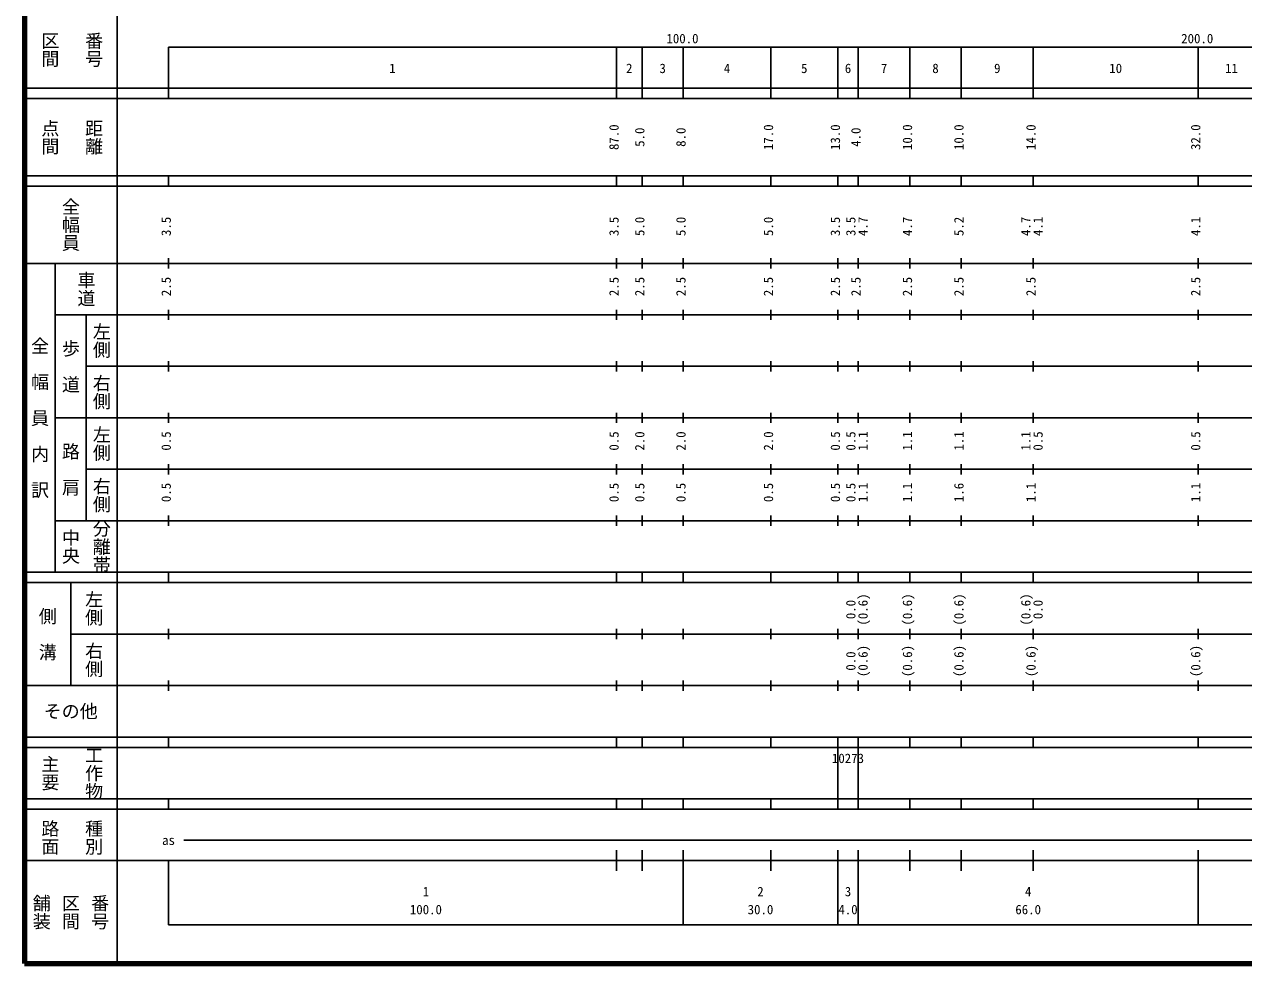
# Model space of a CAD drawing. Units: millimetres on the paper, enlarged 1000 times. Extents: x 40000 to 680000, y 20000 to 380000.
# Drawn here: x 40000 to 276853, y 20000 to 202409 of the extents above; entities that cross this region are included whole.
import ezdxf
from ezdxf.enums import TextEntityAlignment as Align

# ---------------------------------------------------------------- set-up
doc = ezdxf.new("R2010")
doc.units = ezdxf.units.MM
doc.header["$LTSCALE"] = 1000
doc.layers.add('S-TTL', color=2, linetype='Continuous', lineweight=140)
doc.layers.add('S-TTL-BAND', color=7, linetype='Continuous', lineweight=25)
doc.styles.add('@ＭＳ ゴシック', font='')
doc.styles.add('ＭＳ ゴシック', font='')
doc.styles.get('@ＭＳ ゴシック').set_extended_font_data('@MS Gothic')
doc.styles.get('ＭＳ ゴシック').set_extended_font_data('MS Gothic')

msp = doc.modelspace()

# ---------------------------------------------------------------- linework, layer by layer
at = {"layer": 'S-TTL'}
for p, q in [((40000, 380000), (40000, 20000)), ((40000, 20000), (680000, 20000))]:
    msp.add_line(p, q, dxfattribs=at)
at = {"layer": 'S-TTL-BAND'}
for p, q in [((58000, 370000), (58000, 20000)), ((68000, 198000), (579000, 198000)), ((68000, 198000), (68000, 188000)), ((155000, 188000), (155000, 198000)), ((160000, 188000), (160000, 198000)), ((168000, 188000), (168000, 198000)), ((185000, 188000), (185000, 198000)), ((198000, 188000), (198000, 198000)), ((202000, 188000), (202000, 198000)), ((212000, 188000), (212000, 198000)), ((222000, 188000), (222000, 198000)), ((236000, 188000), (236000, 198000)), ((268000, 188000), (268000, 198000)), ((40000, 190000), (579000, 190000)), ((40000, 188000), (579000, 188000)), ((40000, 173000), (579000, 173000)), ((68000, 171000), (68000, 173000)), ((155000, 171000), (155000, 173000)), ((160000, 171000), (160000, 173000)), ((168000, 171000), (168000, 173000)), ((185000, 171000), (185000, 173000)), ((198000, 171000), (198000, 173000)), ((202000, 171000), (202000, 173000)), ((212000, 171000), (212000, 173000)), ((222000, 171000), (222000, 173000)), ((236000, 171000), (236000, 173000)), ((268000, 171000), (268000, 173000)), ((40000, 171000), (579000, 171000)), ((68000, 155000), (68000, 157000)), ((155000, 155000), (155000, 157000)), ((160000, 155000), (160000, 157000)), ((168000, 155000), (168000, 157000)), ((185000, 155000), (185000, 157000)), ((198000, 155000), (198000, 157000)), ((202000, 155000), (202000, 157000)), ((212000, 155000), (212000, 157000)), ((222000, 155000), (222000, 157000)), ((236000, 155000), (236000, 157000)), ((268000, 155000), (268000, 157000)), ((40000, 156000), (579000, 156000)), ((46000, 96000), (46000, 156000)), ((68000, 145000), (68000, 147000)), ((155000, 145000), (155000, 147000)), ((160000, 145000), (160000, 147000)), ((168000, 145000), (168000, 147000)), ((185000, 145000), (185000, 147000)), ((198000, 145000), (198000, 147000)), ((202000, 145000), (202000, 147000)), ((212000, 145000), (212000, 147000)), ((222000, 145000), (222000, 147000)), ((236000, 145000), (236000, 147000)), ((268000, 145000), (268000, 147000)), ((46000, 146000), (579000, 146000)), ((52000, 146000), (52000, 106000)), ((52000, 136000), (579000, 136000)), ((68000, 135000), (68000, 137000)), ((155000, 135000), (155000, 137000)), ((160000, 135000), (160000, 137000)), ((168000, 135000), (168000, 137000)), ((185000, 135000), (185000, 137000)), ((198000, 135000), (198000, 137000)), ((202000, 135000), (202000, 137000)), ((212000, 135000), (212000, 137000)), ((222000, 135000), (222000, 137000)), ((236000, 135000), (236000, 137000)), ((268000, 135000), (268000, 137000)), ((46000, 126000), (579000, 126000)), ((68000, 125000), (68000, 127000)), ((155000, 125000), (155000, 127000)), ((160000, 125000), (160000, 127000)), ((168000, 125000), (168000, 127000)), ((185000, 125000), (185000, 127000)), ((198000, 125000), (198000, 127000)), ((202000, 125000), (202000, 127000)), ((212000, 125000), (212000, 127000)), ((222000, 125000), (222000, 127000)), ((236000, 125000), (236000, 127000)), ((268000, 125000), (268000, 127000)), ((68000, 115000), (68000, 117000)), ((155000, 115000), (155000, 117000)), ((160000, 115000), (160000, 117000)), ((168000, 115000), (168000, 117000)), ((185000, 115000), (185000, 117000)), ((198000, 115000), (198000, 117000)), ((202000, 115000), (202000, 117000)), ((212000, 115000), (212000, 117000)), ((222000, 115000), (222000, 117000)), ((236000, 115000), (236000, 117000)), ((268000, 115000), (268000, 117000)), ((52000, 116000), (579000, 116000)), ((68000, 105000), (68000, 107000)), ((155000, 105000), (155000, 107000)), ((160000, 105000), (160000, 107000)), ((168000, 105000), (168000, 107000)), ((185000, 105000), (185000, 107000)), ((198000, 105000), (198000, 107000)), ((202000, 105000), (202000, 107000)), ((212000, 105000), (212000, 107000)), ((222000, 105000), (222000, 107000)), ((236000, 105000), (236000, 107000)), ((268000, 105000), (268000, 107000)), ((46000, 106000), (579000, 106000)), ((40000, 96000), (579000, 96000)), ((68000, 94000), (68000, 96000)), ((155000, 94000), (155000, 96000)), ((160000, 94000), (160000, 96000)), ((168000, 94000), (168000, 96000)), ((185000, 94000), (185000, 96000)), ((198000, 94000), (198000, 96000)), ((202000, 94000), (202000, 96000)), ((212000, 94000), (212000, 96000)), ((222000, 94000), (222000, 96000)), ((236000, 94000), (236000, 96000)), ((268000, 94000), (268000, 96000)), ((40000, 94000), (579000, 94000)), ((49000, 94000), (49000, 74000)), ((49000, 84000), (579000, 84000)), ((68000, 83000), (68000, 85000)), ((155000, 83000), (155000, 85000)), ((160000, 83000), (160000, 85000)), ((168000, 83000), (168000, 85000)), ((185000, 83000), (185000, 85000)), ((198000, 83000), (198000, 85000)), ((202000, 83000), (202000, 85000)), ((212000, 83000), (212000, 85000)), ((222000, 83000), (222000, 85000)), ((236000, 83000), (236000, 85000)), ((268000, 83000), (268000, 85000)), ((40000, 74000), (579000, 74000)), ((68000, 73000), (68000, 75000)), ((155000, 73000), (155000, 75000)), ((160000, 73000), (160000, 75000)), ((168000, 73000), (168000, 75000)), ((185000, 73000), (185000, 75000)), ((198000, 73000), (198000, 75000)), ((202000, 73000), (202000, 75000)), ((212000, 73000), (212000, 75000)), ((222000, 73000), (222000, 75000)), ((236000, 73000), (236000, 75000)), ((268000, 73000), (268000, 75000)), ((40000, 64000), (579000, 64000)), ((68000, 62000), (68000, 64000)), ((155000, 62000), (155000, 64000)), ((160000, 62000), (160000, 64000)), ((168000, 62000), (168000, 64000)), ((185000, 62000), (185000, 64000)), ((198000, 62000), (198000, 64000)), ((202000, 62000), (202000, 64000)), ((212000, 62000), (212000, 64000)), ((222000, 62000), (222000, 64000)), ((236000, 62000), (236000, 64000)), ((268000, 62000), (268000, 64000)), ((40000, 62000), (579000, 62000)), ((198000, 52000), (198000, 62000)), ((202000, 52000), (202000, 62000)), ((40000, 52000), (579000, 52000)), ((40000, 50000), (579000, 50000)), ((68000, 50000), (68000, 52000)), ((155000, 50000), (155000, 52000)), ((160000, 50000), (160000, 52000)), ((168000, 50000), (168000, 52000)), ((185000, 50000), (185000, 52000)), ((198000, 50000), (198000, 52000)), ((202000, 50000), (202000, 52000)), ((212000, 50000), (212000, 52000)), ((222000, 50000), (222000, 52000)), ((236000, 50000), (236000, 52000)), ((268000, 50000), (268000, 52000)), ((71000, 44000), (565000, 44000)), ((155000, 38000), (155000, 42000)), ((160000, 38000), (160000, 42000)), ((168000, 27500), (168000, 42000)), ((185000, 38000), (185000, 42000)), ((198000, 27500), (198000, 42000)), ((202000, 27500), (202000, 42000)), ((212000, 38000), (212000, 42000)), ((222000, 38000), (222000, 42000)), ((236000, 38000), (236000, 42000)), ((268000, 27500), (268000, 42000)), ((40000, 40000), (579000, 40000)), ((68000, 40000), (68000, 27500)), ((68000, 27500), (579000, 27500))]:
    msp.add_line(p, q, dxfattribs=at)

# ---------------------------------------------------------------- texts
at = {"layer": 'S-TTL-BAND', "style": '@ＭＳ ゴシック'}
for s, p in [('区間', (45000, 197500)), ('番号', (53500, 197500)), ('点間', (45000, 180500)), ('距離', (53500, 180500)), ('全幅員', (49000, 163500)), ('車道', (52000, 151000)), ('左側', (55000, 141000)), ('全\u3000幅\u3000員\u3000内\u3000訳', (43000, 126000)), ('歩\u3000道', (49000, 136000)), ('右側', (55000, 131000)), ('左側', (55000, 121000)), ('路\u3000肩', (49000, 116000)), ('右側', (55000, 111000)), ('中央', (49000, 101000)), ('分離帯', (55000, 101000)), ('左側', (53500, 89000)), ('側\u3000溝', (44500, 84000)), ('右側', (53500, 79000)), ('工作物', (53500, 57000)), ('主要', (45000, 57000)), ('路面', (45000, 44500)), ('種別', (53500, 44500)), ('舗装', (43333, 30000)), ('番号', (54667, 30000)), ('区間', (49000, 30000))]:
    msp.add_text(s, height=2566, rotation=270, dxfattribs=at).set_placement(p, align=Align.MIDDLE_CENTER)
at = {"layer": 'S-TTL-BAND', "style": 'ＭＳ ゴシック'}
for s, p in [('100.0', (167844, 198195)), ('200.0', (267844, 198195)), ('1', (111500, 192405)), ('2', (157500, 192405)), ('3', (164000, 192405)), ('4', (176500, 192405)), ('5', (191500, 192405)), ('6', (200000, 192405)), ('7', (207000, 192405)), ('8', (217000, 192405)), ('9', (229000, 192405)), ('10', (252000, 192405)), ('11', (274500, 192405)), ('as', (68000, 42500)), ('1', (118000, 32523)), ('2', (183000, 32523)), ('3', (200000, 32523)), ('4', (235000, 32523)), ('100.0', (118000, 29033)), ('30.0', (183000, 29033)), ('4.0', (200000, 29033)), ('66.0', (235000, 29033))]:
    msp.add_text(s, height=1833, dxfattribs=at).set_placement(p, align=Align.BOTTOM_CENTER)
for s, p in [('87.0', (156000, 180500)), ('17.0', (186000, 180500)), ('13.0', (199000, 180500)), ('10.0', (213000, 180500)), ('10.0', (223000, 180500)), ('14.0', (237000, 180500)), ('32.0', (269000, 180500)), ('5.0', (161000, 180500)), ('8.0', (169000, 180500)), ('4.0', (203000, 180500)), ('3.5', (69000, 163174)), ('3.5', (156000, 163174)), ('5.0', (161000, 163174)), ('5.0', (169000, 163174)), ('5.0', (186000, 163174)), ('3.5', (199000, 163174)), ('3.5', (202000, 163174)), ('4.7', (204370, 163174)), ('4.7', (213000, 163174)), ('5.2', (223000, 163174)), ('4.7', (236000, 163174)), ('4.1', (238370, 163174)), ('4.1', (269000, 163174)), ('2.5', (69000, 151500)), ('2.5', (156000, 151500)), ('2.5', (161000, 151500)), ('2.5', (169000, 151500)), ('2.5', (186000, 151500)), ('2.5', (199000, 151500)), ('2.5', (203000, 151500)), ('2.5', (213000, 151500)), ('2.5', (223000, 151500)), ('2.5', (237000, 151500)), ('2.5', (269000, 151500)), ('0.5', (69000, 121500)), ('0.5', (156000, 121500)), ('2.0', (161000, 121500)), ('2.0', (169000, 121500)), ('2.0', (186000, 121500)), ('0.5', (199000, 121500)), ('0.5', (202000, 121500)), ('1.1', (204370, 121500)), ('1.1', (213000, 121500)), ('1.1', (223000, 121500)), ('1.1', (236000, 121500)), ('0.5', (238370, 121500)), ('0.5', (269000, 121500)), ('0.5', (69000, 111500)), ('0.5', (156000, 111500)), ('0.5', (161000, 111500)), ('0.5', (169000, 111500)), ('0.5', (186000, 111500)), ('0.5', (199000, 111500)), ('0.5', (202000, 111500)), ('1.1', (204370, 111500)), ('1.1', (213000, 111500)), ('1.6', (223000, 111500)), ('1.1', (237000, 111500)), ('1.1', (269000, 111500)), ('0.0', (202000, 88764)), ('(0.6)', (204370, 88764)), ('(0.6)', (213000, 88764)), ('(0.6)', (223000, 88764)), ('(0.6)', (236000, 88764)), ('0.0', (238370, 88764)), ('(0.6)', (204370, 78764)), ('(0.6)', (213000, 78764)), ('(0.6)', (223000, 78764)), ('(0.6)', (237000, 78764)), ('(0.6)', (269000, 78764)), ('0.0', (202000, 78764))]:
    msp.add_text(s, height=1833, rotation=90, dxfattribs=at).set_placement(p, align=Align.BOTTOM_CENTER)
msp.add_text('その他', height=2566, dxfattribs=at).set_placement((49000, 69000), align=Align.MIDDLE_CENTER)
msp.add_text('10273', height=1833, dxfattribs=at).set_placement((196875, 58405), align=Align.BOTTOM_LEFT)

doc.saveas('drawing.dxf')
